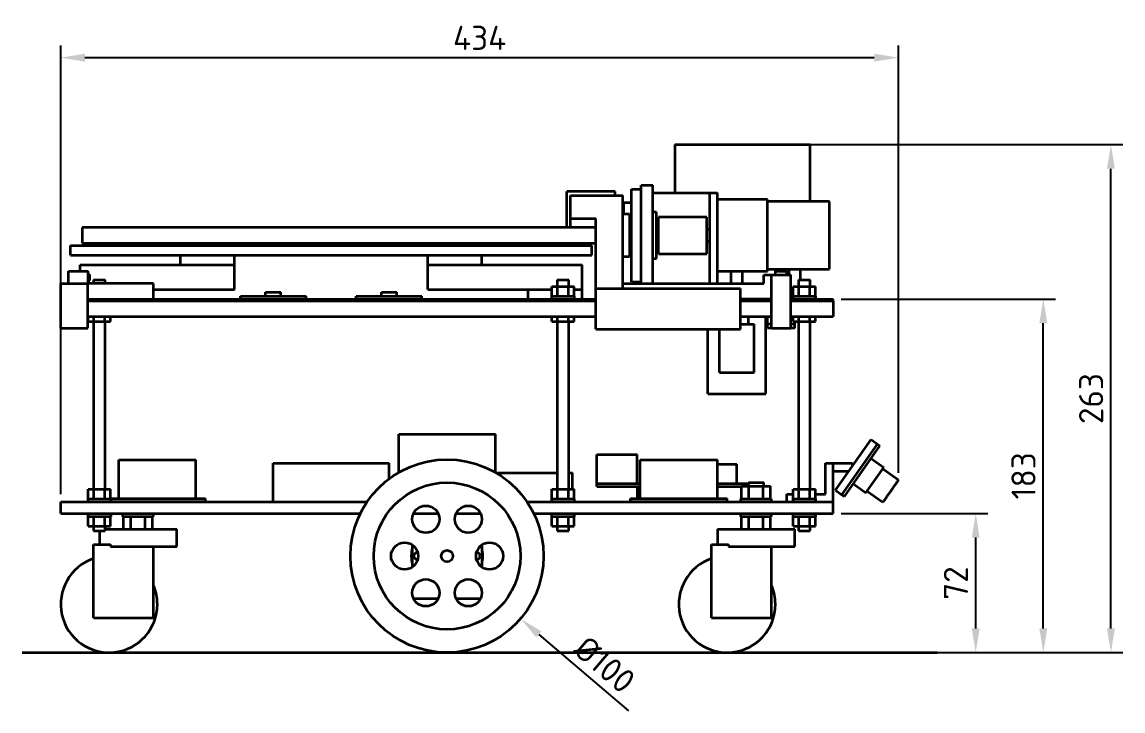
# Model space of a CAD drawing. Header units: millimetres. Extents: x 2065 to 9328, y -1428 to 511.
# Drawn here: x 2513 to 3083, y 121 to 477 of the extents above; entities that cross this region are included whole.
import ezdxf

# ---------------------------------------------------------------- set-up
doc = ezdxf.new("R2010")
doc.units = ezdxf.units.MM
doc.layers.add('2D-VISIBLE', color=7, linetype='Continuous', lineweight=35)
doc.layers.add('DIMENSIONS', color=4, linetype='Continuous', lineweight=18)
doc.styles.add('ISO', font='isocpeur.ttf')
doc.styles.add('OpenSansCondensed-Light', font='OpenSansCondensed-Light.ttf')
doc.dimstyles.new('EZ_RADIUS', dxfattribs={"dimtxt": 0.25, "dimasz": 0.25, "dimexe": 0.375, "dimexo": 0.125, "dimgap": 0.1, "dimtad": 1, "dimlfac": 100, "dimzin": 12, "dimdsep": 46, "dimtxsty": 'OpenSansCondensed-Light', "dimblk": 'CLOSEDBLANK', "dimcen": 0, "dimazin": 3, "dimtfac": 0.5, "dimtofl": 0, "dimtmove": 1, "dimatfit": 3})
doc.dimstyles.new('EZDXF', dxfattribs={"dimtxt": 0.25, "dimasz": 0.175, "dimexe": 0.375, "dimexo": 0.125, "dimgap": 0.1, "dimtad": 1, "dimlfac": 100, "dimzin": 12, "dimdsep": 46, "dimtxsty": 'OpenSansCondensed-Light', "dimblk": 'ARCHTICK', "dimcen": 2.5, "dimazin": 3, "dimtfac": 0.5, "dimtmove": 2, "dimatfit": 3})

# ---------------------------------------------------------------- blocks, each defined once
blk = doc.blocks.new('_CLOSEDFILLED')
at = {"color": 0, "linetype": 'BYBLOCK'}
blk.add_solid([(-1, 0.164), (0, 0), (-1, -0.164)], dxfattribs=at)
blk = doc.blocks.new('*D1')
at = {"color": 4}
for p, q in [((2533.15, 233), (2533.15, 465.25)), ((2966.87, 244), (2966.87, 465.25)), ((2545.65, 459), (2954.37, 459))]:
    blk.add_line(p, q, dxfattribs=at)
at = {"layer": 'Defpoints'}
for p in [(2533.15, 459), (2966.87, 240), (2533.15, 229)]:
    blk.add_point(p, dxfattribs=at)
at = {"layer": 'DIMENSIONS', "color": 4, "xscale": 12.5, "yscale": 12.5, "rotation": 180}
blk.add_blockref('_CLOSEDFILLED', (2533.15, 459), dxfattribs=at)
at = {"layer": 'DIMENSIONS', "color": 4, "xscale": 12.5, "yscale": 12.5}
blk.add_blockref('_CLOSEDFILLED', (2966.87, 459), dxfattribs=at)
at = {"layer": 'DIMENSIONS', "color": 7, "insert": (2750.01, 469.25), "char_height": 12.5, "attachment_point": 5, "style": 'ISO'}
blk.add_mtext('434', dxfattribs=at)
blk = doc.blocks.new('*D2')
at = {"color": 4}
for p, q in [((2937.15, 223), (3013.12, 223)), ((3006.87, 163.5), (3006.87, 210.5)), ((2970.87, 151), (3013.12, 151))]:
    blk.add_line(p, q, dxfattribs=at)
at = {"layer": 'Defpoints'}
for p in [(2933.15, 223), (2966.87, 151), (3006.87, 151)]:
    blk.add_point(p, dxfattribs=at)
at = {"layer": 'DIMENSIONS', "color": 4, "xscale": 12.5, "yscale": 12.5}
for p, rotation in [((3006.87, 223), 90), ((3006.87, 151), 270)]:
    blk.add_blockref('_CLOSEDFILLED', p, dxfattribs=dict(at, rotation=rotation))
at = {"layer": 'DIMENSIONS', "color": 7, "insert": (2996.62, 187), "char_height": 12.5, "attachment_point": 5, "rotation": 90, "style": 'ISO'}
blk.add_mtext('72', dxfattribs=at)
blk = doc.blocks.new('*D3')
at = {"color": 4}
for p, q in [((2937.15, 334), (3048.12, 334)), ((3041.87, 163.5), (3041.87, 321.5)), ((2970.87, 151), (3048.12, 151))]:
    blk.add_line(p, q, dxfattribs=at)
at = {"layer": 'Defpoints'}
for p in [(2933.15, 334), (2966.87, 151), (3041.87, 151)]:
    blk.add_point(p, dxfattribs=at)
at = {"layer": 'DIMENSIONS', "color": 4, "xscale": 12.5, "yscale": 12.5}
for p, rotation in [((3041.87, 334), 90), ((3041.87, 151), 270)]:
    blk.add_blockref('_CLOSEDFILLED', p, dxfattribs=dict(at, rotation=rotation))
at = {"layer": 'DIMENSIONS', "color": 7, "insert": (3031.62, 242.5), "char_height": 12.5, "attachment_point": 5, "rotation": 90, "style": 'ISO'}
blk.add_mtext('183', dxfattribs=at)
blk = doc.blocks.new('*D4')
at = {"color": 4}
for p, q in [((2890.15, 414), (3083.12, 414)), ((3076.87, 163.5), (3076.87, 401.5)), ((2970.87, 151), (3083.12, 151))]:
    blk.add_line(p, q, dxfattribs=at)
at = {"layer": 'Defpoints'}
for p in [(2886.15, 414), (2966.87, 151), (3076.87, 151)]:
    blk.add_point(p, dxfattribs=at)
at = {"layer": 'DIMENSIONS', "color": 4, "xscale": 12.5, "yscale": 12.5}
for p, rotation in [((3076.87, 414), 90), ((3076.87, 151), 270)]:
    blk.add_blockref('_CLOSEDFILLED', p, dxfattribs=dict(at, rotation=rotation))
at = {"layer": 'DIMENSIONS', "color": 7, "insert": (3066.62, 282.5), "char_height": 12.5, "attachment_point": 5, "rotation": 90, "style": 'ISO'}
blk.add_mtext('263', dxfattribs=at)
blk = doc.blocks.new('*D5')
at = {"color": 4}
blk.add_line((2780.69, 160.43), (2827.16, 120.77), dxfattribs=at)
at = {"layer": 'Defpoints'}
for p in [(2733.15, 201), (2771.18, 168.54)]:
    blk.add_point(p, dxfattribs=at)
at = {"layer": 'DIMENSIONS', "color": 4, "xscale": 12.5, "yscale": 12.5, "rotation": 139.52476847283427}
blk.add_blockref('_CLOSEDFILLED', (2771.18, 168.54), dxfattribs=at)
at = {"layer": 'DIMENSIONS', "color": 7, "insert": (2814.8, 144.8), "char_height": 12.5, "attachment_point": 5, "rotation": 319.5248, "style": 'ISO'}
blk.add_mtext('%%c100', dxfattribs=at)

msp = doc.modelspace()

# ---------------------------------------------------------------- linework, layer by layer
at = {"layer": '2D-VISIBLE'}
for p, q in [((2851.15, 414), (2851.15, 389)), ((2921.15, 384.5), (2921.15, 414)), ((2795.15, 371), (2795.15, 389.7)), ((2820.15, 389.7), (2795.15, 389.7)), ((2797.15, 375.7), (2797.15, 387.7)), ((2797.15, 387.7), (2824.15, 387.7)), ((2820.15, 387.7), (2820.15, 389.7)), ((2824.15, 339.5), (2824.15, 387.7)), ((2828.65, 343), (2828.65, 391)), ((2828.65, 391), (2833.65, 391)), ((2833.65, 342), (2833.65, 393)), ((2833.65, 393), (2839.65, 393)), ((2839.65, 342), (2839.65, 393)), ((2839.65, 389), (2869.15, 389)), ((2869.15, 389), (2873.15, 389)), ((2869.15, 342), (2869.15, 389)), ((2873.15, 342), (2873.15, 389)), ((2824.65, 378), (2824.65, 384)), ((2824.65, 384), (2828.65, 384)), ((2899.15, 385.5), (2873.15, 385.5)), ((2931.15, 384.5), (2899.15, 384.5)), ((2827.65, 378), (2824.15, 378)), ((2841.65, 379), (2839.65, 379)), ((2867.65, 376.5), (2842.65, 376.5)), ((2810.15, 371), (2544.15, 371)), ((2797.15, 371), (2797.15, 375.7)), ((2797.15, 375.7), (2810.15, 375.7)), ((2810.15, 339.5), (2810.15, 375.7)), ((2828.65, 371), (2827.65, 371)), ((2842.65, 371), (2841.65, 371)), ((2869.15, 370), (2867.65, 370)), ((2538.15, 356.7), (2538.15, 361.7)), ((2538.15, 361.7), (2808.15, 361.7)), ((2544.15, 363), (2810.15, 363)), ((2808.15, 356.7), (2808.15, 361.7)), ((2827.65, 363), (2828.65, 363)), ((2841.65, 363), (2842.65, 363)), ((2867.65, 364), (2869.15, 364)), ((2538.15, 356.7), (2808.15, 356.7)), ((2595.15, 351.7), (2595.15, 356.7)), ((2623.15, 351.7), (2623.15, 356.7)), ((2723.15, 351.7), (2723.15, 356.7)), ((2751.15, 351.7), (2751.15, 356.7)), ((2824.15, 356), (2827.65, 356)), ((2827.65, 359), (2828.65, 359)), ((2839.65, 355), (2841.65, 355)), ((2842.65, 357.5), (2867.65, 357.5)), ((2537.15, 342), (2537.15, 348.4)), ((2537.15, 348.4), (2547.35, 348.4)), ((2543.15, 348.4), (2543.15, 351.7)), ((2543.15, 351.7), (2623.15, 351.7)), ((2547.35, 342), (2547.35, 348.4)), ((2595.15, 351.7), (2623.15, 351.7)), ((2623.15, 339), (2623.15, 351.7)), ((2723.15, 339), (2723.15, 351.7)), ((2723.15, 351.7), (2803.15, 351.7)), ((2723.15, 351.7), (2751.15, 351.7)), ((2803.15, 339), (2803.15, 351.7)), ((2873.15, 348.5), (2899.15, 348.5)), ((2880.15, 348.5), (2880.15, 342)), ((2886.15, 342), (2886.15, 348.5)), ((2899.15, 349.5), (2931.15, 349.5)), ((2903.15, 346.5), (2903.15, 349.5)), ((2903.15, 348.4), (2909.15, 348.4)), ((2909.15, 346.5), (2909.15, 348.4)), ((2910.15, 349.5), (2910.15, 346.5)), ((2916.15, 344), (2916.15, 349.5)), ((2547.35, 346.7), (2548.15, 346.7)), ((2547.35, 343.7), (2548.15, 343.7)), ((2548.15, 343.7), (2548.15, 346.7)), ((2550.15, 344), (2550.15, 342)), ((2556.15, 342), (2556.15, 344)), ((2790.15, 344), (2790.15, 340.6)), ((2796.15, 340.6), (2796.15, 344)), ((2828.65, 343), (2833.65, 343)), ((2830.15, 343), (2830.15, 342)), ((2897.15, 346.5), (2901.15, 346.5)), ((2897.15, 342), (2897.15, 346.5)), ((2901.15, 346.5), (2911.15, 346.5)), ((2901.15, 319), (2901.15, 346.5)), ((2911.15, 319), (2911.15, 346.5)), ((2915.15, 344), (2915.15, 340.6)), ((2921.15, 340.6), (2921.15, 344)), ((2533.15, 319), (2533.15, 342)), ((2533.15, 342), (2547.15, 342)), ((2547.15, 319), (2547.15, 342)), ((2547.15, 342), (2547.35, 342)), ((2581.15, 342), (2547.35, 342)), ((2581.15, 334), (2581.15, 342)), ((2581.15, 339), (2623.15, 339)), ((2639.15, 335.6), (2639.15, 337.6)), ((2639.15, 337.6), (2647.15, 337.6)), ((2647.15, 335.6), (2647.15, 337.6)), ((2699.15, 335.6), (2699.15, 337.6)), ((2699.15, 337.6), (2707.15, 337.6)), ((2707.15, 335.6), (2707.15, 337.6)), ((2723.15, 339), (2787.37, 339)), ((2775.15, 334), (2775.15, 339)), ((2775.15, 339), (2787.37, 339)), ((2787.37, 335.6), (2787.37, 340.6)), ((2787.37, 340.6), (2790.26, 340.6)), ((2790.26, 335.6), (2790.26, 340.6)), ((2790.26, 340.6), (2796.03, 340.6)), ((2796.03, 335.6), (2796.03, 340.6)), ((2796.03, 340.6), (2798.92, 340.6)), ((2798.92, 335.6), (2798.92, 340.6)), ((2798.92, 339), (2803.15, 339)), ((2798.92, 339), (2803.15, 339)), ((2803.15, 334), (2803.15, 339)), ((2810.15, 318.5), (2810.15, 339.5)), ((2810.15, 339.5), (2824.15, 339.5)), ((2824.15, 342), (2833.65, 342)), ((2824.15, 339.5), (2885.15, 339.5)), ((2833.65, 342), (2839.65, 342)), ((2839.65, 342), (2869.15, 342)), ((2869.15, 342), (2873.15, 342)), ((2873.15, 342), (2897.15, 342)), ((2885.15, 318.5), (2885.15, 339.5)), ((2912.37, 335.6), (2912.37, 340.6)), ((2912.37, 340.6), (2915.26, 340.6)), ((2915.26, 335.6), (2915.26, 340.6)), ((2915.26, 340.6), (2921.03, 340.6)), ((2921.03, 335.6), (2921.03, 340.6)), ((2921.03, 340.6), (2923.92, 340.6)), ((2923.92, 335.6), (2923.92, 340.6)), ((2547.15, 334), (2810.15, 334)), ((2547.15, 334), (2581.15, 334)), ((2810.15, 333), (2547.15, 333)), ((2626.15, 334), (2626.15, 335.6)), ((2626.15, 335.6), (2660.15, 335.6)), ((2660.15, 334), (2660.15, 335.6)), ((2686.15, 334), (2686.15, 335.6)), ((2686.15, 335.6), (2720.15, 335.6)), ((2720.15, 334), (2720.15, 335.6)), ((2787.15, 335.6), (2787.15, 334)), ((2799.15, 334), (2799.15, 335.6)), ((2885.15, 334), (2901.15, 334)), ((2901.15, 334), (2885.15, 334)), ((2901.15, 333), (2885.15, 333)), ((2911.15, 334), (2933.15, 334)), ((2933.15, 333), (2911.15, 333)), ((2912.15, 335.6), (2912.15, 334)), ((2924.15, 334), (2924.15, 335.6)), ((2933.15, 333), (2933.15, 334)), ((2547.15, 325), (2810.15, 325)), ((2547.37, 322.4), (2547.37, 325)), ((2550.26, 322.4), (2550.26, 325)), ((2556.03, 322.4), (2556.03, 325)), ((2558.92, 322.4), (2558.92, 325)), ((2787.37, 322.4), (2787.37, 325)), ((2790.26, 322.4), (2790.26, 325)), ((2796.03, 322.4), (2796.03, 325)), ((2798.92, 322.4), (2798.92, 325)), ((2885.15, 325), (2901.15, 325)), ((2889.15, 321), (2889.15, 325)), ((2898.15, 285), (2898.15, 325)), ((2899.15, 321), (2899.15, 325)), ((2911.15, 325), (2933.15, 325)), ((2912.37, 322.4), (2912.37, 325)), ((2915.26, 322.4), (2915.26, 325)), ((2921.03, 322.4), (2921.03, 325)), ((2923.92, 322.4), (2923.92, 325)), ((2547.37, 322.4), (2550.26, 322.4)), ((2550.15, 322.4), (2550.15, 235.6)), ((2550.26, 322.4), (2556.03, 322.4)), ((2556.03, 322.4), (2558.92, 322.4)), ((2556.15, 235.6), (2556.15, 322.4)), ((2787.37, 322.4), (2790.26, 322.4)), ((2790.15, 322.4), (2790.15, 235.6)), ((2790.26, 322.4), (2796.03, 322.4)), ((2796.03, 322.4), (2798.92, 322.4)), ((2796.15, 235.6), (2796.15, 322.4)), ((2885.15, 321), (2892.15, 321)), ((2892.15, 296), (2892.15, 321)), ((2899.15, 319), (2899.15, 321)), ((2901.15, 321), (2899.15, 321)), ((2913.15, 321), (2911.15, 321)), ((2912.37, 322.4), (2915.26, 322.4)), ((2913.15, 321), (2913.15, 322.4)), ((2913.15, 319), (2913.15, 321)), ((2915.15, 322.4), (2915.15, 235.6)), ((2915.26, 322.4), (2921.03, 322.4)), ((2921.03, 322.4), (2923.92, 322.4)), ((2921.15, 235.6), (2921.15, 322.4)), ((2533.15, 319), (2547.15, 319)), ((2810.15, 318.5), (2885.15, 318.5)), ((2868.15, 285), (2868.15, 318.5)), ((2874.15, 296), (2874.15, 318.5)), ((2901.15, 319), (2899.15, 319)), ((2901.15, 319), (2911.15, 319)), ((2913.15, 319), (2911.15, 319)), ((2874.15, 296), (2892.15, 296)), ((2868.15, 285), (2898.15, 285)), ((2708.15, 244.3), (2708.15, 264)), ((2708.15, 264), (2758.15, 264)), ((2758.15, 244.3), (2758.15, 264)), ((2934.33, 235.04), (2952.68, 261.25)), ((2937.61, 232.75), (2955.96, 258.96)), ((2937.61, 232.75), (2955.96, 258.96)), ((2938.92, 231.83), (2957.27, 258.04)), ((2952.68, 261.25), (2955.96, 258.96)), ((2955.96, 258.96), (2957.27, 258.04)), ((2810.65, 238.6), (2810.65, 253.6)), ((2810.65, 253.6), (2831.65, 253.6)), ((2831.65, 238.6), (2831.65, 253.6)), ((2952.68, 251.49), (2959.24, 246.9)), ((2563.15, 230.8), (2563.15, 250.8)), ((2563.15, 250.8), (2603.15, 250.8)), ((2603.15, 230.8), (2603.15, 250.8)), ((2643.15, 229), (2643.15, 249)), ((2643.15, 249), (2703.15, 249)), ((2703.15, 241), (2703.15, 249)), ((2833.15, 230.8), (2833.15, 250.8)), ((2833.15, 250.8), (2873.15, 250.8)), ((2873.15, 230.8), (2873.15, 250.8)), ((2873.15, 248.6), (2883.15, 248.6)), ((2883.15, 238.6), (2883.15, 248.6)), ((2929.15, 233), (2929.15, 249)), ((2929.15, 249), (2933.15, 249)), ((2933.15, 229), (2933.15, 249)), ((2933.15, 249), (2943.15, 249)), ((2943.15, 247.63), (2943.15, 249)), ((2950.06, 233.79), (2959.24, 246.9)), ((2966.85, 240.34), (2958.66, 246.08)), ((2758.66, 244), (2790.15, 244)), ((2796.15, 244), (2798.15, 244)), ((2798.15, 235.6), (2798.15, 244)), ((2933.15, 245), (2941.3, 245)), ((2547.37, 230.6), (2547.37, 235.6)), ((2547.37, 235.6), (2550.26, 235.6)), ((2550.26, 230.6), (2550.26, 235.6)), ((2550.26, 235.6), (2556.03, 235.6)), ((2556.03, 230.6), (2556.03, 235.6)), ((2556.03, 235.6), (2558.92, 235.6)), ((2558.92, 230.6), (2558.92, 235.6)), ((2787.37, 230.6), (2787.37, 235.6)), ((2787.37, 235.6), (2790.26, 235.6)), ((2790.26, 230.6), (2790.26, 235.6)), ((2790.26, 235.6), (2796.03, 235.6)), ((2796.03, 230.6), (2796.03, 235.6)), ((2796.03, 235.6), (2798.92, 235.6)), ((2798.92, 230.6), (2798.92, 235.6)), ((2810.65, 237), (2810.65, 238.6)), ((2810.65, 238.6), (2833.15, 238.6)), ((2810.65, 237), (2833.15, 237)), ((2831.65, 237), (2831.65, 230.8)), ((2873.15, 238.6), (2889.15, 238.6)), ((2873.15, 237), (2885.64, 237)), ((2885.64, 230.6), (2885.64, 237.1)), ((2885.64, 237.1), (2889.39, 237.1)), ((2889.15, 239), (2889.15, 237.1)), ((2889.39, 230.6), (2889.39, 237.1)), ((2889.39, 237.1), (2896.9, 237.1)), ((2896.9, 230.6), (2896.9, 237.1)), ((2896.9, 237.1), (2900.65, 237.1)), ((2897.15, 237.1), (2897.15, 239)), ((2900.65, 230.6), (2900.65, 237.1)), ((2912.37, 230.6), (2912.37, 235.6)), ((2912.37, 235.6), (2915.26, 235.6)), ((2915.26, 230.6), (2915.26, 235.6)), ((2915.26, 235.6), (2921.03, 235.6)), ((2921.03, 230.6), (2921.03, 235.6)), ((2921.03, 235.6), (2923.92, 235.6)), ((2923.92, 230.6), (2923.92, 235.6)), ((2934.33, 235.04), (2937.61, 232.75)), ((2943.51, 238.38), (2950.06, 233.79)), ((2950.63, 234.61), (2958.82, 228.88)), ((2533.15, 223), (2533.15, 229)), ((2533.15, 229), (2691.72, 229)), ((2547.15, 230.6), (2547.15, 229)), ((2558.92, 230.8), (2608.15, 230.8)), ((2559.15, 229), (2559.15, 230.6)), ((2559.15, 229.2), (2608.15, 229.2)), ((2565.15, 229.2), (2565.15, 229)), ((2581.15, 229), (2581.15, 229.2)), ((2608.15, 229.2), (2608.15, 230.8)), ((2774.57, 229), (2933.15, 229)), ((2787.15, 230.6), (2787.15, 229)), ((2799.15, 229), (2799.15, 230.6)), ((2828.15, 229.2), (2828.15, 230.8)), ((2828.15, 230.8), (2878.15, 230.8)), ((2828.15, 229.2), (2878.15, 229.2)), ((2831.65, 229.2), (2831.65, 229)), ((2836.65, 229), (2836.65, 229.2)), ((2878.15, 229.2), (2878.15, 230.8)), ((2885.15, 230.6), (2885.15, 229)), ((2901.15, 229), (2901.15, 230.6)), ((2909.15, 229), (2909.15, 233)), ((2909.15, 233), (2912.37, 233)), ((2912.15, 230.6), (2912.15, 229)), ((2923.92, 233), (2929.15, 233)), ((2924.15, 229), (2924.15, 230.6)), ((2933.15, 223), (2933.15, 229)), ((2937.61, 232.75), (2938.92, 231.83)), ((2533.15, 223), (2688.25, 223)), ((2547.15, 223), (2547.15, 221.4)), ((2559.15, 221.4), (2559.15, 223)), ((2565.15, 223), (2565.15, 221.4)), ((2581.15, 221.4), (2581.15, 223)), ((2715.8, 223), (2728.49, 223)), ((2737.8, 223), (2750.49, 223)), ((2778.05, 223), (2933.15, 223)), ((2787.15, 223), (2787.15, 221.4)), ((2799.15, 221.4), (2799.15, 223)), ((2885.15, 223), (2885.15, 221.4)), ((2901.15, 221.4), (2901.15, 223)), ((2912.15, 223), (2912.15, 221.4)), ((2924.15, 221.4), (2924.15, 223)), ((2547.37, 216.4), (2547.37, 221.4)), ((2550.26, 216.4), (2550.26, 221.4)), ((2556.03, 216.4), (2556.03, 221.4)), ((2558.92, 216.4), (2558.92, 221.4)), ((2565.64, 214.9), (2565.64, 221.4)), ((2569.39, 214.9), (2569.39, 221.4)), ((2576.9, 214.9), (2576.9, 221.4)), ((2580.65, 214.9), (2580.65, 221.4)), ((2787.37, 216.4), (2787.37, 221.4)), ((2790.26, 216.4), (2790.26, 221.4)), ((2796.03, 216.4), (2796.03, 221.4)), ((2798.92, 216.4), (2798.92, 221.4)), ((2885.64, 214.9), (2885.64, 221.4)), ((2889.39, 214.9), (2889.39, 221.4)), ((2896.9, 214.9), (2896.9, 221.4)), ((2900.65, 214.9), (2900.65, 221.4)), ((2912.37, 216.4), (2912.37, 221.4)), ((2915.26, 216.4), (2915.26, 221.4)), ((2921.03, 216.4), (2921.03, 221.4)), ((2923.92, 216.4), (2923.92, 221.4)), ((2547.37, 216.4), (2550.26, 216.4)), ((2550.15, 216.4), (2550.15, 214)), ((2550.26, 216.4), (2556.03, 216.4)), ((2553.15, 214), (2553.15, 206.9)), ((2556.03, 216.4), (2558.92, 216.4)), ((2556.15, 214), (2556.15, 216.4)), ((2593.15, 205.9), (2593.15, 214.9)), ((2787.37, 216.4), (2790.26, 216.4)), ((2790.15, 216.4), (2790.15, 214)), ((2790.26, 216.4), (2796.03, 216.4)), ((2796.03, 216.4), (2798.92, 216.4)), ((2796.15, 214), (2796.15, 216.4)), ((2873.15, 214.9), (2873.15, 206.9)), ((2912.37, 216.4), (2915.26, 216.4)), ((2913.15, 205.9), (2913.15, 214.9)), ((2915.15, 216.4), (2915.15, 214)), ((2915.26, 216.4), (2921.03, 216.4)), ((2921.03, 216.4), (2923.92, 216.4)), ((2921.15, 214), (2921.15, 216.4)), ((2550.15, 206.9), (2558.86, 206.9)), ((2550.15, 169), (2550.15, 206.9)), ((2558.86, 206.9), (2558.86, 205.9)), ((2581.15, 169), (2581.15, 205.9)), ((2715.15, 206.74), (2715.15, 195.26)), ((2751.15, 206.74), (2751.15, 195.26)), ((2870.15, 206.9), (2878.86, 206.9)), ((2870.15, 169), (2870.15, 206.9)), ((2878.86, 206.9), (2878.86, 205.9)), ((2901.15, 169), (2901.15, 205.9)), ((2715.8, 179), (2728.49, 179)), ((2737.8, 179), (2750.49, 179)), ((2550.15, 169), (2581.15, 169)), ((2870.15, 169), (2901.15, 169)), ((2513.08, 151), (2986.87, 151))]:
    msp.add_line(p, q, dxfattribs=at)
for points in [[(2851.15, 414), (2853.33, 414), (2855.52, 414), (2857.71, 414), (2859.9, 414), (2862.08, 414), (2864.27, 414), (2866.46, 414), (2868.65, 414), (2870.83, 414), (2873.02, 414), (2875.21, 414), (2877.4, 414), (2879.58, 414), (2881.77, 414), (2883.96, 414), (2886.15, 414), (2888.33, 414), (2890.52, 414), (2892.71, 414), (2894.9, 414), (2897.08, 414), (2899.27, 414), (2901.46, 414), (2903.65, 414), (2905.83, 414), (2908.02, 414), (2910.21, 414), (2912.4, 414), (2914.58, 414), (2916.77, 414), (2918.96, 414), (2921.15, 414)], [(2899.15, 348.5), (2899.15, 349.66), (2899.15, 350.81), (2899.15, 351.97), (2899.15, 353.12), (2899.15, 354.28), (2899.15, 355.44), (2899.15, 356.59), (2899.15, 357.75), (2899.15, 358.91), (2899.15, 360.06), (2899.15, 361.22), (2899.15, 362.37), (2899.15, 363.53), (2899.15, 364.69), (2899.15, 365.84), (2899.15, 367), (2899.15, 368.16), (2899.15, 369.31), (2899.15, 370.47), (2899.15, 371.62), (2899.15, 372.78), (2899.15, 373.94), (2899.15, 375.09), (2899.15, 376.25), (2899.15, 377.41), (2899.15, 378.56), (2899.15, 379.72), (2899.15, 380.87), (2899.15, 382.03), (2899.15, 383.19), (2899.15, 384.34), (2899.15, 385.5)], [(2931.15, 349.5), (2931.15, 350.59), (2931.15, 351.69), (2931.15, 352.78), (2931.15, 353.87), (2931.15, 354.97), (2931.15, 356.06), (2931.15, 357.16), (2931.15, 358.25), (2931.15, 359.34), (2931.15, 360.44), (2931.15, 361.53), (2931.15, 362.62), (2931.15, 363.72), (2931.15, 364.81), (2931.15, 365.91), (2931.15, 367), (2931.15, 368.09), (2931.15, 369.19), (2931.15, 370.28), (2931.15, 371.37), (2931.15, 372.47), (2931.15, 373.56), (2931.15, 374.66), (2931.15, 375.75), (2931.15, 376.84), (2931.15, 377.94), (2931.15, 379.03), (2931.15, 380.12), (2931.15, 381.22), (2931.15, 382.31), (2931.15, 383.41), (2931.15, 384.5)], [(2827.65, 378), (2827.65, 377.31), (2827.65, 376.62), (2827.65, 375.94), (2827.65, 375.25), (2827.65, 374.56), (2827.65, 373.87), (2827.65, 373.19), (2827.65, 372.5), (2827.65, 371.81), (2827.65, 371.12), (2827.65, 370.44), (2827.65, 369.75), (2827.65, 369.06), (2827.65, 368.37), (2827.65, 367.69), (2827.65, 367), (2827.65, 366.31), (2827.65, 365.62), (2827.65, 364.94), (2827.65, 364.25), (2827.65, 363.56), (2827.65, 362.87), (2827.65, 362.19), (2827.65, 361.5), (2827.65, 360.81), (2827.65, 360.12), (2827.65, 359.44), (2827.65, 358.75), (2827.65, 358.06), (2827.65, 357.37), (2827.65, 356.69), (2827.65, 356)], [(2841.65, 355), (2841.65, 355.75), (2841.65, 356.5), (2841.65, 357.25), (2841.65, 358), (2841.65, 358.75), (2841.65, 359.5), (2841.65, 360.25), (2841.65, 361), (2841.65, 361.75), (2841.65, 362.5), (2841.65, 363.25), (2841.65, 364), (2841.65, 364.75), (2841.65, 365.5), (2841.65, 366.25), (2841.65, 367), (2841.65, 367.75), (2841.65, 368.5), (2841.65, 369.25), (2841.65, 370), (2841.65, 370.75), (2841.65, 371.5), (2841.65, 372.25), (2841.65, 373), (2841.65, 373.75), (2841.65, 374.5), (2841.65, 375.25), (2841.65, 376), (2841.65, 376.75), (2841.65, 377.5), (2841.65, 378.25), (2841.65, 379)], [(2842.65, 357.5), (2842.65, 358.09), (2842.65, 358.69), (2842.65, 359.28), (2842.65, 359.87), (2842.65, 360.47), (2842.65, 361.06), (2842.65, 361.66), (2842.65, 362.25), (2842.65, 362.84), (2842.65, 363.44), (2842.65, 364.03), (2842.65, 364.62), (2842.65, 365.22), (2842.65, 365.81), (2842.65, 366.41), (2842.65, 367), (2842.65, 367.59), (2842.65, 368.19), (2842.65, 368.78), (2842.65, 369.37), (2842.65, 369.97), (2842.65, 370.56), (2842.65, 371.16), (2842.65, 371.75), (2842.65, 372.34), (2842.65, 372.94), (2842.65, 373.53), (2842.65, 374.12), (2842.65, 374.72), (2842.65, 375.31), (2842.65, 375.91), (2842.65, 376.5)], [(2867.65, 357.5), (2867.65, 358.09), (2867.65, 358.69), (2867.65, 359.28), (2867.65, 359.87), (2867.65, 360.47), (2867.65, 361.06), (2867.65, 361.66), (2867.65, 362.25), (2867.65, 362.84), (2867.65, 363.44), (2867.65, 364.03), (2867.65, 364.62), (2867.65, 365.22), (2867.65, 365.81), (2867.65, 366.41), (2867.65, 367), (2867.65, 367.59), (2867.65, 368.19), (2867.65, 368.78), (2867.65, 369.37), (2867.65, 369.97), (2867.65, 370.56), (2867.65, 371.16), (2867.65, 371.75), (2867.65, 372.34), (2867.65, 372.94), (2867.65, 373.53), (2867.65, 374.12), (2867.65, 374.72), (2867.65, 375.31), (2867.65, 375.91), (2867.65, 376.5)], [(2544.15, 371), (2544.15, 370.75), (2544.15, 370.5), (2544.15, 370.25), (2544.15, 370), (2544.15, 369.75), (2544.15, 369.5), (2544.15, 369.25), (2544.15, 369), (2544.15, 368.75), (2544.15, 368.5), (2544.15, 368.25), (2544.15, 368), (2544.15, 367.75), (2544.15, 367.5), (2544.15, 367.25), (2544.15, 367), (2544.15, 366.75), (2544.15, 366.5), (2544.15, 366.25), (2544.15, 366), (2544.15, 365.75), (2544.15, 365.5), (2544.15, 365.25), (2544.15, 365), (2544.15, 364.75), (2544.15, 364.5), (2544.15, 364.25), (2544.15, 364), (2544.15, 363.75), (2544.15, 363.5), (2544.15, 363.25), (2544.15, 363)], [(2806.5, 375.7), (2806.61, 375.7), (2806.72, 375.7), (2806.84, 375.7), (2806.95, 375.7), (2807.07, 375.7), (2807.18, 375.7), (2807.29, 375.7), (2807.41, 375.7), (2807.52, 375.7), (2807.64, 375.7), (2807.75, 375.7), (2807.86, 375.7), (2807.98, 375.7), (2808.09, 375.7), (2808.21, 375.7), (2808.32, 375.7), (2808.43, 375.7), (2808.55, 375.7), (2808.66, 375.7), (2808.78, 375.7), (2808.89, 375.7), (2809.01, 375.7), (2809.12, 375.7), (2809.23, 375.7), (2809.35, 375.7), (2809.46, 375.7), (2809.58, 375.7), (2809.69, 375.7), (2809.8, 375.7), (2809.92, 375.7), (2810.03, 375.7), (2810.15, 375.7)], [(2550.15, 344), (2550.33, 344), (2550.52, 344), (2550.71, 344), (2550.9, 344), (2551.08, 344), (2551.27, 344), (2551.46, 344), (2551.65, 344), (2551.83, 344), (2552.02, 344), (2552.21, 344), (2552.4, 344), (2552.58, 344), (2552.77, 344), (2552.96, 344), (2553.15, 344), (2553.33, 344), (2553.52, 344), (2553.71, 344), (2553.9, 344), (2554.08, 344), (2554.27, 344), (2554.46, 344), (2554.65, 344), (2554.83, 344), (2555.02, 344), (2555.21, 344), (2555.4, 344), (2555.58, 344), (2555.77, 344), (2555.96, 344), (2556.15, 344)], [(2790.15, 344), (2790.33, 344), (2790.52, 344), (2790.71, 344), (2790.9, 344), (2791.08, 344), (2791.27, 344), (2791.46, 344), (2791.65, 344), (2791.83, 344), (2792.02, 344), (2792.21, 344), (2792.4, 344), (2792.58, 344), (2792.77, 344), (2792.96, 344), (2793.15, 344), (2793.33, 344), (2793.52, 344), (2793.71, 344), (2793.9, 344), (2794.08, 344), (2794.27, 344), (2794.46, 344), (2794.65, 344), (2794.83, 344), (2795.02, 344), (2795.21, 344), (2795.4, 344), (2795.58, 344), (2795.77, 344), (2795.96, 344), (2796.15, 344)], [(2915.15, 344), (2915.33, 344), (2915.52, 344), (2915.71, 344), (2915.9, 344), (2916.08, 344), (2916.27, 344), (2916.46, 344), (2916.65, 344), (2916.83, 344), (2917.02, 344), (2917.21, 344), (2917.4, 344), (2917.58, 344), (2917.77, 344), (2917.96, 344), (2918.15, 344), (2918.33, 344), (2918.52, 344), (2918.71, 344), (2918.9, 344), (2919.08, 344), (2919.27, 344), (2919.46, 344), (2919.65, 344), (2919.83, 344), (2920.02, 344), (2920.21, 344), (2920.4, 344), (2920.58, 344), (2920.77, 344), (2920.96, 344), (2921.15, 344)], [(2787.15, 335.6), (2787.52, 335.6), (2787.9, 335.6), (2788.27, 335.6), (2788.65, 335.6), (2789.02, 335.6), (2789.4, 335.6), (2789.77, 335.6), (2790.15, 335.6), (2790.52, 335.6), (2790.9, 335.6), (2791.27, 335.6), (2791.65, 335.6), (2792.02, 335.6), (2792.4, 335.6), (2792.77, 335.6), (2793.15, 335.6), (2793.52, 335.6), (2793.9, 335.6), (2794.27, 335.6), (2794.65, 335.6), (2795.02, 335.6), (2795.4, 335.6), (2795.77, 335.6), (2796.15, 335.6), (2796.52, 335.6), (2796.9, 335.6), (2797.27, 335.6), (2797.65, 335.6), (2798.02, 335.6), (2798.4, 335.6), (2798.77, 335.6), (2799.15, 335.6)], [(2912.15, 335.6), (2912.52, 335.6), (2912.9, 335.6), (2913.27, 335.6), (2913.65, 335.6), (2914.02, 335.6), (2914.4, 335.6), (2914.77, 335.6), (2915.15, 335.6), (2915.52, 335.6), (2915.9, 335.6), (2916.27, 335.6), (2916.65, 335.6), (2917.02, 335.6), (2917.4, 335.6), (2917.77, 335.6), (2918.15, 335.6), (2918.52, 335.6), (2918.9, 335.6), (2919.27, 335.6), (2919.65, 335.6), (2920.02, 335.6), (2920.4, 335.6), (2920.77, 335.6), (2921.15, 335.6), (2921.52, 335.6), (2921.9, 335.6), (2922.27, 335.6), (2922.65, 335.6), (2923.02, 335.6), (2923.4, 335.6), (2923.77, 335.6), (2924.15, 335.6)], [(2933.15, 333), (2933.15, 332.75), (2933.15, 332.5), (2933.15, 332.25), (2933.15, 332), (2933.15, 331.75), (2933.15, 331.5), (2933.15, 331.25), (2933.15, 331), (2933.15, 330.75), (2933.15, 330.5), (2933.15, 330.25), (2933.15, 330), (2933.15, 329.75), (2933.15, 329.5), (2933.15, 329.25), (2933.15, 329), (2933.15, 328.75), (2933.15, 328.5), (2933.15, 328.25), (2933.15, 328), (2933.15, 327.75), (2933.15, 327.5), (2933.15, 327.25), (2933.15, 327), (2933.15, 326.75), (2933.15, 326.5), (2933.15, 326.25), (2933.15, 326), (2933.15, 325.75), (2933.15, 325.5), (2933.15, 325.25), (2933.15, 325)], [(2966.85, 240.34), (2966.6, 239.99), (2966.35, 239.63), (2966.1, 239.27), (2965.85, 238.91), (2965.6, 238.55), (2965.35, 238.19), (2965.1, 237.84), (2964.85, 237.48), (2964.6, 237.12), (2964.34, 236.76), (2964.09, 236.4), (2963.84, 236.04), (2963.59, 235.69), (2963.34, 235.33), (2963.09, 234.97), (2962.84, 234.61), (2962.59, 234.25), (2962.34, 233.89), (2962.09, 233.54), (2961.84, 233.18), (2961.58, 232.82), (2961.33, 232.46), (2961.08, 232.1), (2960.83, 231.74), (2960.58, 231.39), (2960.33, 231.03), (2960.08, 230.67), (2959.83, 230.31), (2959.58, 229.95), (2959.33, 229.59), (2959.08, 229.24), (2958.82, 228.88)], [(2889.15, 239), (2889.4, 239), (2889.65, 239), (2889.9, 239), (2890.15, 239), (2890.4, 239), (2890.65, 239), (2890.9, 239), (2891.15, 239), (2891.4, 239), (2891.65, 239), (2891.9, 239), (2892.15, 239), (2892.4, 239), (2892.65, 239), (2892.9, 239), (2893.15, 239), (2893.4, 239), (2893.65, 239), (2893.9, 239), (2894.15, 239), (2894.4, 239), (2894.65, 239), (2894.9, 239), (2895.15, 239), (2895.4, 239), (2895.65, 239), (2895.9, 239), (2896.15, 239), (2896.4, 239), (2896.65, 239), (2896.9, 239), (2897.15, 239)], [(2547.15, 230.6), (2547.52, 230.6), (2547.9, 230.6), (2548.27, 230.6), (2548.65, 230.6), (2549.02, 230.6), (2549.4, 230.6), (2549.77, 230.6), (2550.15, 230.6), (2550.52, 230.6), (2550.9, 230.6), (2551.27, 230.6), (2551.65, 230.6), (2552.02, 230.6), (2552.4, 230.6), (2552.77, 230.6), (2553.15, 230.6), (2553.52, 230.6), (2553.9, 230.6), (2554.27, 230.6), (2554.65, 230.6), (2555.02, 230.6), (2555.4, 230.6), (2555.77, 230.6), (2556.15, 230.6), (2556.52, 230.6), (2556.9, 230.6), (2557.27, 230.6), (2557.65, 230.6), (2558.02, 230.6), (2558.4, 230.6), (2558.77, 230.6), (2559.15, 230.6)], [(2787.15, 230.6), (2787.52, 230.6), (2787.9, 230.6), (2788.27, 230.6), (2788.65, 230.6), (2789.02, 230.6), (2789.4, 230.6), (2789.77, 230.6), (2790.15, 230.6), (2790.52, 230.6), (2790.9, 230.6), (2791.27, 230.6), (2791.65, 230.6), (2792.02, 230.6), (2792.4, 230.6), (2792.77, 230.6), (2793.15, 230.6), (2793.52, 230.6), (2793.9, 230.6), (2794.27, 230.6), (2794.65, 230.6), (2795.02, 230.6), (2795.4, 230.6), (2795.77, 230.6), (2796.15, 230.6), (2796.52, 230.6), (2796.9, 230.6), (2797.27, 230.6), (2797.65, 230.6), (2798.02, 230.6), (2798.4, 230.6), (2798.77, 230.6), (2799.15, 230.6)], [(2885.15, 230.6), (2885.65, 230.6), (2886.15, 230.6), (2886.65, 230.6), (2887.15, 230.6), (2887.65, 230.6), (2888.15, 230.6), (2888.65, 230.6), (2889.15, 230.6), (2889.65, 230.6), (2890.15, 230.6), (2890.65, 230.6), (2891.15, 230.6), (2891.65, 230.6), (2892.15, 230.6), (2892.65, 230.6), (2893.15, 230.6), (2893.65, 230.6), (2894.15, 230.6), (2894.65, 230.6), (2895.15, 230.6), (2895.65, 230.6), (2896.15, 230.6), (2896.65, 230.6), (2897.15, 230.6), (2897.65, 230.6), (2898.15, 230.6), (2898.65, 230.6), (2899.15, 230.6), (2899.65, 230.6), (2900.15, 230.6), (2900.65, 230.6), (2901.15, 230.6)], [(2912.15, 230.6), (2912.52, 230.6), (2912.9, 230.6), (2913.27, 230.6), (2913.65, 230.6), (2914.02, 230.6), (2914.4, 230.6), (2914.77, 230.6), (2915.15, 230.6), (2915.52, 230.6), (2915.9, 230.6), (2916.27, 230.6), (2916.65, 230.6), (2917.02, 230.6), (2917.4, 230.6), (2917.77, 230.6), (2918.15, 230.6), (2918.52, 230.6), (2918.9, 230.6), (2919.27, 230.6), (2919.65, 230.6), (2920.02, 230.6), (2920.4, 230.6), (2920.77, 230.6), (2921.15, 230.6), (2921.52, 230.6), (2921.9, 230.6), (2922.27, 230.6), (2922.65, 230.6), (2923.02, 230.6), (2923.4, 230.6), (2923.77, 230.6), (2924.15, 230.6)], [(2547.15, 221.4), (2547.52, 221.4), (2547.9, 221.4), (2548.27, 221.4), (2548.65, 221.4), (2549.02, 221.4), (2549.4, 221.4), (2549.77, 221.4), (2550.15, 221.4), (2550.52, 221.4), (2550.9, 221.4), (2551.27, 221.4), (2551.65, 221.4), (2552.02, 221.4), (2552.4, 221.4), (2552.77, 221.4), (2553.15, 221.4), (2553.52, 221.4), (2553.9, 221.4), (2554.27, 221.4), (2554.65, 221.4), (2555.02, 221.4), (2555.4, 221.4), (2555.77, 221.4), (2556.15, 221.4), (2556.52, 221.4), (2556.9, 221.4), (2557.27, 221.4), (2557.65, 221.4), (2558.02, 221.4), (2558.4, 221.4), (2558.77, 221.4), (2559.15, 221.4)], [(2565.15, 221.4), (2565.65, 221.4), (2566.15, 221.4), (2566.65, 221.4), (2567.15, 221.4), (2567.65, 221.4), (2568.15, 221.4), (2568.65, 221.4), (2569.15, 221.4), (2569.65, 221.4), (2570.15, 221.4), (2570.65, 221.4), (2571.15, 221.4), (2571.65, 221.4), (2572.15, 221.4), (2572.65, 221.4), (2573.15, 221.4), (2573.65, 221.4), (2574.15, 221.4), (2574.65, 221.4), (2575.15, 221.4), (2575.65, 221.4), (2576.15, 221.4), (2576.65, 221.4), (2577.15, 221.4), (2577.65, 221.4), (2578.15, 221.4), (2578.65, 221.4), (2579.15, 221.4), (2579.65, 221.4), (2580.15, 221.4), (2580.65, 221.4), (2581.15, 221.4)], [(2787.15, 221.4), (2787.52, 221.4), (2787.9, 221.4), (2788.27, 221.4), (2788.65, 221.4), (2789.02, 221.4), (2789.4, 221.4), (2789.77, 221.4), (2790.15, 221.4), (2790.52, 221.4), (2790.9, 221.4), (2791.27, 221.4), (2791.65, 221.4), (2792.02, 221.4), (2792.4, 221.4), (2792.77, 221.4), (2793.15, 221.4), (2793.52, 221.4), (2793.9, 221.4), (2794.27, 221.4), (2794.65, 221.4), (2795.02, 221.4), (2795.4, 221.4), (2795.77, 221.4), (2796.15, 221.4), (2796.52, 221.4), (2796.9, 221.4), (2797.27, 221.4), (2797.65, 221.4), (2798.02, 221.4), (2798.4, 221.4), (2798.77, 221.4), (2799.15, 221.4)], [(2885.15, 221.4), (2885.65, 221.4), (2886.15, 221.4), (2886.65, 221.4), (2887.15, 221.4), (2887.65, 221.4), (2888.15, 221.4), (2888.65, 221.4), (2889.15, 221.4), (2889.65, 221.4), (2890.15, 221.4), (2890.65, 221.4), (2891.15, 221.4), (2891.65, 221.4), (2892.15, 221.4), (2892.65, 221.4), (2893.15, 221.4), (2893.65, 221.4), (2894.15, 221.4), (2894.65, 221.4), (2895.15, 221.4), (2895.65, 221.4), (2896.15, 221.4), (2896.65, 221.4), (2897.15, 221.4), (2897.65, 221.4), (2898.15, 221.4), (2898.65, 221.4), (2899.15, 221.4), (2899.65, 221.4), (2900.15, 221.4), (2900.65, 221.4), (2901.15, 221.4)], [(2912.15, 221.4), (2912.52, 221.4), (2912.9, 221.4), (2913.27, 221.4), (2913.65, 221.4), (2914.02, 221.4), (2914.4, 221.4), (2914.77, 221.4), (2915.15, 221.4), (2915.52, 221.4), (2915.9, 221.4), (2916.27, 221.4), (2916.65, 221.4), (2917.02, 221.4), (2917.4, 221.4), (2917.77, 221.4), (2918.15, 221.4), (2918.52, 221.4), (2918.9, 221.4), (2919.27, 221.4), (2919.65, 221.4), (2920.02, 221.4), (2920.4, 221.4), (2920.77, 221.4), (2921.15, 221.4), (2921.52, 221.4), (2921.9, 221.4), (2922.27, 221.4), (2922.65, 221.4), (2923.02, 221.4), (2923.4, 221.4), (2923.77, 221.4), (2924.15, 221.4)], [(2550.15, 214), (2550.33, 214), (2550.52, 214), (2550.71, 214), (2550.9, 214), (2551.08, 214), (2551.27, 214), (2551.46, 214), (2551.65, 214), (2551.83, 214), (2552.02, 214), (2552.21, 214), (2552.4, 214), (2552.58, 214), (2552.77, 214), (2552.96, 214), (2553.15, 214), (2553.33, 214), (2553.52, 214), (2553.71, 214), (2553.9, 214), (2554.08, 214), (2554.27, 214), (2554.46, 214), (2554.65, 214), (2554.83, 214), (2555.02, 214), (2555.21, 214), (2555.4, 214), (2555.58, 214), (2555.77, 214), (2555.96, 214), (2556.15, 214)], [(2556.15, 214.9), (2557.3, 214.9), (2558.46, 214.9), (2559.61, 214.9), (2560.77, 214.9), (2561.93, 214.9), (2563.08, 214.9), (2564.24, 214.9), (2565.4, 214.9), (2566.55, 214.9), (2567.71, 214.9), (2568.86, 214.9), (2570.02, 214.9), (2571.18, 214.9), (2572.33, 214.9), (2573.49, 214.9), (2574.65, 214.9), (2575.8, 214.9), (2576.96, 214.9), (2578.11, 214.9), (2579.27, 214.9), (2580.43, 214.9), (2581.58, 214.9), (2582.74, 214.9), (2583.9, 214.9), (2585.05, 214.9), (2586.21, 214.9), (2587.36, 214.9), (2588.52, 214.9), (2589.68, 214.9), (2590.83, 214.9), (2591.99, 214.9), (2593.15, 214.9)], [(2790.15, 214), (2790.33, 214), (2790.52, 214), (2790.71, 214), (2790.9, 214), (2791.08, 214), (2791.27, 214), (2791.46, 214), (2791.65, 214), (2791.83, 214), (2792.02, 214), (2792.21, 214), (2792.4, 214), (2792.58, 214), (2792.77, 214), (2792.96, 214), (2793.15, 214), (2793.33, 214), (2793.52, 214), (2793.71, 214), (2793.9, 214), (2794.08, 214), (2794.27, 214), (2794.46, 214), (2794.65, 214), (2794.83, 214), (2795.02, 214), (2795.21, 214), (2795.4, 214), (2795.58, 214), (2795.77, 214), (2795.96, 214), (2796.15, 214)], [(2873.15, 214.9), (2874.4, 214.9), (2875.65, 214.9), (2876.9, 214.9), (2878.15, 214.9), (2879.4, 214.9), (2880.65, 214.9), (2881.9, 214.9), (2883.15, 214.9), (2884.4, 214.9), (2885.65, 214.9), (2886.9, 214.9), (2888.15, 214.9), (2889.4, 214.9), (2890.65, 214.9), (2891.9, 214.9), (2893.15, 214.9), (2894.4, 214.9), (2895.65, 214.9), (2896.9, 214.9), (2898.15, 214.9), (2899.4, 214.9), (2900.65, 214.9), (2901.9, 214.9), (2903.15, 214.9), (2904.4, 214.9), (2905.65, 214.9), (2906.9, 214.9), (2908.15, 214.9), (2909.4, 214.9), (2910.65, 214.9), (2911.9, 214.9), (2913.15, 214.9)], [(2915.15, 214), (2915.33, 214), (2915.52, 214), (2915.71, 214), (2915.9, 214), (2916.08, 214), (2916.27, 214), (2916.46, 214), (2916.65, 214), (2916.83, 214), (2917.02, 214), (2917.21, 214), (2917.4, 214), (2917.58, 214), (2917.77, 214), (2917.96, 214), (2918.15, 214), (2918.33, 214), (2918.52, 214), (2918.71, 214), (2918.9, 214), (2919.08, 214), (2919.27, 214), (2919.46, 214), (2919.65, 214), (2919.83, 214), (2920.02, 214), (2920.21, 214), (2920.4, 214), (2920.58, 214), (2920.77, 214), (2920.96, 214), (2921.15, 214)], [(2558.86, 205.9), (2559.93, 205.9), (2561.01, 205.9), (2562.08, 205.9), (2563.15, 205.9), (2564.22, 205.9), (2565.29, 205.9), (2566.36, 205.9), (2567.43, 205.9), (2568.5, 205.9), (2569.58, 205.9), (2570.65, 205.9), (2571.72, 205.9), (2572.79, 205.9), (2573.86, 205.9), (2574.93, 205.9), (2576, 205.9), (2577.08, 205.9), (2578.15, 205.9), (2579.22, 205.9), (2580.29, 205.9), (2581.36, 205.9), (2582.43, 205.9), (2583.5, 205.9), (2584.57, 205.9), (2585.65, 205.9), (2586.72, 205.9), (2587.79, 205.9), (2588.86, 205.9), (2589.93, 205.9), (2591, 205.9), (2592.07, 205.9), (2593.15, 205.9)], [(2878.86, 205.9), (2879.93, 205.9), (2881.01, 205.9), (2882.08, 205.9), (2883.15, 205.9), (2884.22, 205.9), (2885.29, 205.9), (2886.36, 205.9), (2887.43, 205.9), (2888.5, 205.9), (2889.58, 205.9), (2890.65, 205.9), (2891.72, 205.9), (2892.79, 205.9), (2893.86, 205.9), (2894.93, 205.9), (2896, 205.9), (2897.08, 205.9), (2898.15, 205.9), (2899.22, 205.9), (2900.29, 205.9), (2901.36, 205.9), (2902.43, 205.9), (2903.5, 205.9), (2904.57, 205.9), (2905.65, 205.9), (2906.72, 205.9), (2907.79, 205.9), (2908.86, 205.9), (2909.93, 205.9), (2911, 205.9), (2912.07, 205.9), (2913.15, 205.9)]]:
    msp.add_lwpolyline(points, dxfattribs=at)
for centre, radius in [((2733.15, 201), 50), ((2733.15, 201), 38), ((2722.15, 220.05), 7), ((2744.15, 220.05), 7), ((2711.15, 201), 7), ((2755.15, 201), 7), ((2733.15, 201), 3), ((2722.15, 181.95), 7), ((2744.15, 181.95), 7)]:
    msp.add_circle(centre, radius, dxfattribs=at)
for centre, radius, start, end in [((2733.15, 201), 18.5, 166.6488, 193.3512), ((2733.15, 201), 18.5, 0, 13.3512), ((2558.15, 176), 25, 108.6629, 0), ((2717.65, 201), 1.7, 79.9411, 280.0589), ((2748.65, 201), 1.7, 0, 100.0589), ((2748.65, 201), 1.7, 259.9411, 0), ((2733.15, 201), 18.5, 346.6488, 0), ((2878.15, 176), 25, 108.6629, 0), ((2558.15, 176), 25, 0, 23.0739), ((2878.15, 176), 25, 0, 23.0739)]:
    msp.add_arc(centre, radius, start, end, dxfattribs=at)

# ---------------------------------------------------------------- dimensions: what is measured, and where the dimension line sits
at = {"layer": 'DIMENSIONS'}
dim = msp.add_linear_dim(base=(2533.15, 459), p1=(2533.15, 229), p2=(2966.87, 240), dimstyle='EZDXF', override={"dimscale": 5, "dimtxt": 2.5, "dimasz": 2.5, "dimexe": 1.25, "dimexo": 0.8, "dimgap": 0.8, "dimtad": 1, "dimtih": 0, "dimtoh": 0, "dimdec": 0, "dimlfac": 1, "dimzin": 8, "dimdsep": 46, "dimpost": '', "dimtxsty": 'ISO', "dimtsz": 0, "dimdle": 0, "dimclrd": 4, "dimclre": 4, "dimclrt": 7}, dxfattribs=at)
dim.commit()
dim.dimension.update_dxf_attribs({"geometry": '*D1', "text_midpoint": (2750.01, 469.25)})
for base, p2, picture, middle in [((3076.87, 151), (2886.15, 414), '*D4', (3066.62, 282.5)), ((3041.87, 151), (2933.15, 334), '*D3', (3031.62, 242.5)), ((3006.87, 151), (2933.15, 223), '*D2', (2996.62, 187))]:
    dim = msp.add_linear_dim(base=base, p1=(2966.87, 151), p2=p2, angle=90, dimstyle='EZDXF', override={"dimscale": 5, "dimtxt": 2.5, "dimasz": 2.5, "dimexe": 1.25, "dimexo": 0.8, "dimgap": 0.8, "dimtad": 1, "dimtih": 0, "dimtoh": 0, "dimdec": 0, "dimlfac": 1, "dimzin": 8, "dimdsep": 46, "dimpost": '', "dimtxsty": 'ISO', "dimtsz": 0, "dimdle": 0, "dimclrd": 4, "dimclre": 4, "dimclrt": 7}, dxfattribs=at)
    dim.commit()
    dim.dimension.update_dxf_attribs({"geometry": picture, "text_midpoint": middle})
dim = msp.add_diameter_dim_2p(p1=(2695.11, 233.46), p2=(2771.18, 168.54), dimstyle='EZ_RADIUS', override={"dimscale": 5, "dimtxt": 2.5, "dimasz": 2.5, "dimexe": 1.25, "dimexo": 0.8, "dimgap": 0.8, "dimtad": 1, "dimtih": 0, "dimtoh": 0, "dimdec": 1, "dimlfac": 1, "dimzin": 8, "dimdsep": 46, "dimpost": '', "dimtxsty": 'ISO', "dimtsz": 0, "dimdle": 0, "dimclrd": 4, "dimclre": 4, "dimclrt": 7}, dxfattribs=at)
dim.commit()
dim.dimension.update_dxf_attribs({"geometry": '*D5', "text_midpoint": (2808.15, 137), "dimtype": 163})

doc.saveas('drawing.dxf')
